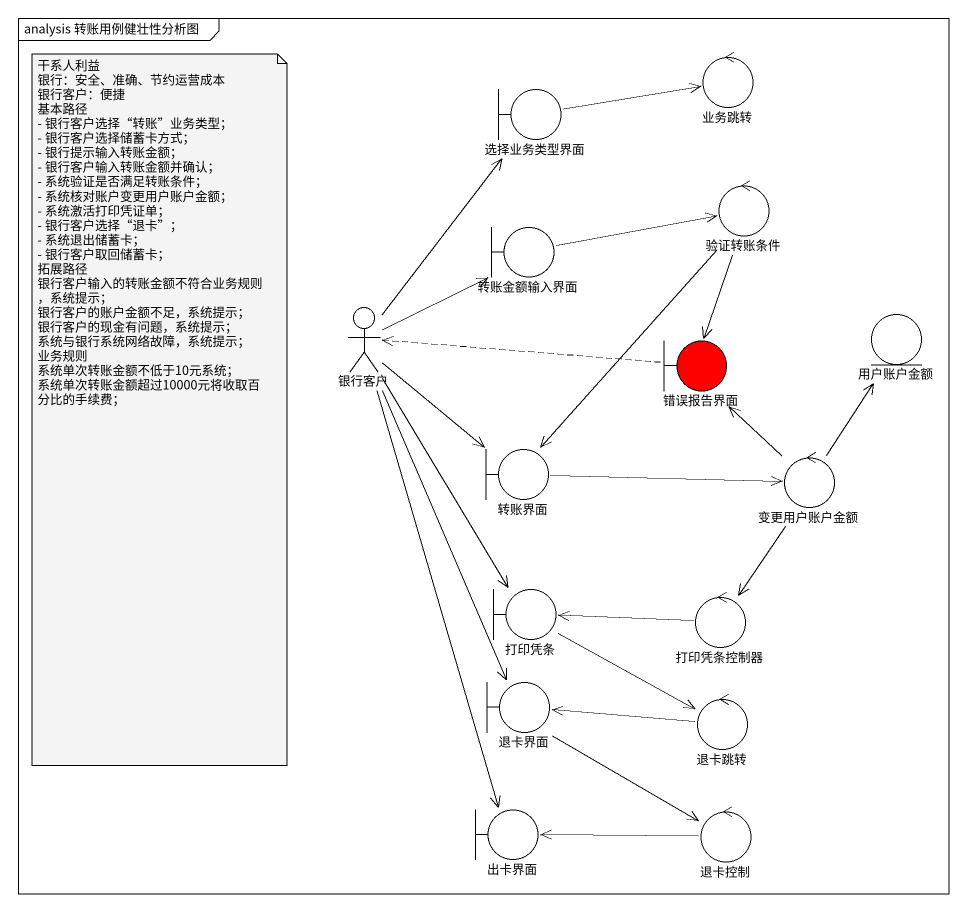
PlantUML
@startuml
mainframe analysis 转账用例健壮性分析图
control 业务跳转
boundary 选择业务类型界面
control 验证转账条件
boundary 转账金额输入界面
actor 银行客户
boundary 错误报告界面 #FF0000
entity 用户账户金额
boundary 转账界面
control 变更用户账户金额
boundary 打印凭条
control 打印凭条控制器
boundary 退卡界面
control 退卡跳转
boundary 出卡界面
control 退卡控制
选择业务类型界面 -right-> 业务跳转
验证转账条件 --> 错误报告界面
验证转账条件 --> 转账界面
转账金额输入界面 -right-> 验证转账条件
银行客户 -up-> 选择业务类型界面
银行客户 -right-> 转账金额输入界面
银行客户 --> 转账界面
银行客户 --> 打印凭条
银行客户 --> 退卡界面
银行客户 --> 出卡界面
错误报告界面 .left.> 银行客户
转账界面 -right-> 变更用户账户金额
变更用户账户金额 -up-> 错误报告界面
变更用户账户金额 -up-> 用户账户金额
变更用户账户金额 --> 打印凭条控制器
打印凭条 -right-> 退卡跳转
打印凭条控制器 -left-> 打印凭条
退卡界面 -right-> 退卡控制
退卡跳转 -left-> 退卡界面
退卡控制 -left-> 出卡界面
note as N1
  干系人利益
  银行：安全、准确、节约运营成本
  银行客户：便捷
  基本路径
  - 银行客户选择“转账”业务类型；
  - 银行客户选择储蓄卡方式；
  - 银行提示输入转账金额；
  - 银行客户输入转账金额并确认；
  - 系统验证是否满足转账条件；
  - 系统核对账户变更用户账户金额；
  - 系统激活打印凭证单；
  - 银行客户选择“退卡”；
  - 系统退出储蓄卡；
  - 银行客户取回储蓄卡；
  拓展路径
  银行客户输入的转账金额不符合业务规则，系统提示；
  银行客户的账户金额不足，系统提示；
  银行客户的现金有问题，系统提示；
  系统与银行系统网络故障，系统提示；
  业务规则
  系统单次转账金额不低于10元系统；
  系统单次转账金额超过10000元将收取百分比的手续费；
end note
@enduml
